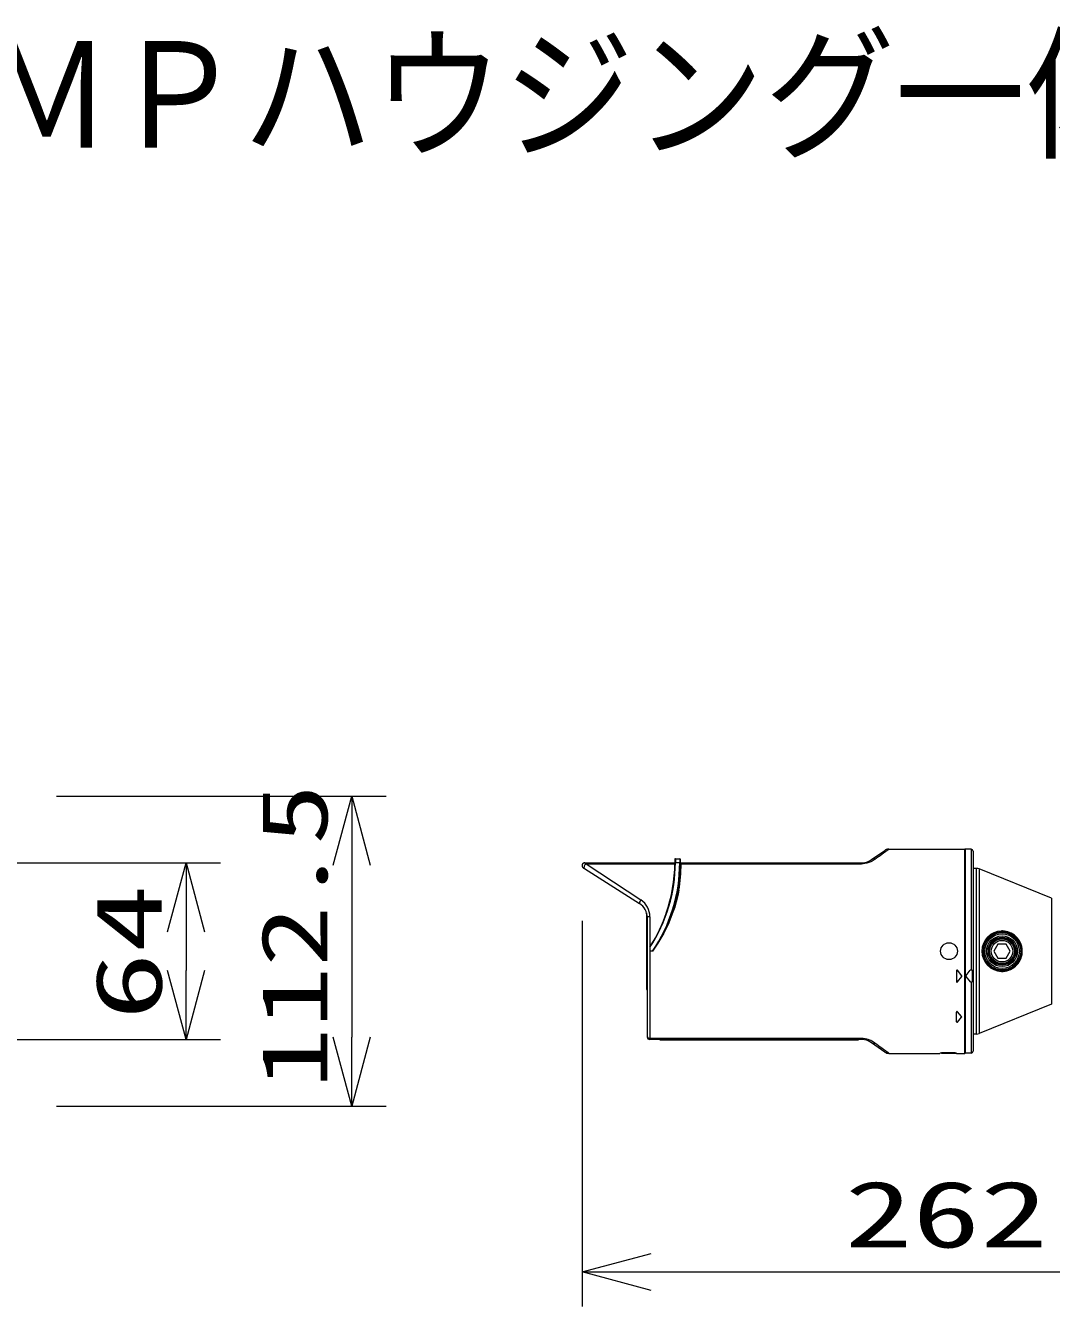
# Model space of a CAD drawing. Units: millimetres on the paper. Extents: x -64 to 63, y -58 to 59.
# Drawn here: x -21.73 to 15.42, y 12.82 to 59.21 of the extents above; entities that cross this region are included whole.
import ezdxf
from ezdxf.enums import TextEntityAlignment as Align

# ---------------------------------------------------------------- set-up
doc = ezdxf.new("R2010")
doc.units = ezdxf.units.MM
doc.layers.add('0-0_MOJI1', color=7, linetype='Continuous')
for name, color, linetype, lineweight in [('0-2_GAIKEI', 4, 'Continuous', 9), ('0-3_SUNPO', 7, 'Continuous', 9), ('0-4_0', 7, 'Continuous', 9)]:
    doc.layers.add(name, color=color, linetype=linetype, lineweight=lineweight)
doc.styles.add('ＭＳ ゴシック', font='')
doc.styles.get('ＭＳ ゴシック').set_extended_font_data('MS Gothic')

# ---------------------------------------------------------------- blocks, each defined once
blk = doc.blocks.new('_Open30')
at = {"layer": '0-4_0'}
blk.add_line((0, 0), (-1, 0), dxfattribs=at)
blk.add_lwpolyline([(-1, 0.2679), (0, 0), (-1, -0.2679)], dxfattribs=at)

msp = doc.modelspace()

# ---------------------------------------------------------------- linework, layer by layer
at = {"layer": '0-2_GAIKEI', "color": 7}
for p, q in [((8.911, 29.002), (9.318, 29.287)), ((9.318, 29.287), (9.386, 29.334)), ((9.536, 29.384), (12.283, 29.384)), ((12.283, 21.984), (12.283, 29.384)), ((12.284, 29.363), (12.284, 22.006)), ((12.514, 29.376), (12.305, 29.384)), ((12.584, 29.304), (12.584, 22.064)), ((-1.473, 28.884), (1.783, 28.884)), ((1.783, 29.013), (1.783, 28.884)), ((1.805, 29.034), (1.962, 29.034)), ((1.983, 29.013), (1.983, 28.884)), ((2.013, 28.884), (8.539, 28.884)), ((-1.52, 28.696), (-1.533, 28.704)), ((-1.52, 28.696), (-1.486, 28.674)), ((-1.485, 28.674), (0.506, 27.407)), ((12.703, 28.684), (12.584, 28.684)), ((15.421, 27.606), (12.801, 28.665)), ((0.783, 26.907), (0.783, 23.093)), ((0.783, 26.9), (0.783, 22.584)), ((15.421, 23.762), (12.801, 22.703)), ((8.539, 22.484), (0.883, 22.484)), ((9.393, 22.03), (8.911, 22.367)), ((12.703, 22.684), (12.584, 22.684)), ((9.536, 21.984), (11.383, 21.984)), ((11.433, 21.985), (11.383, 21.984)), ((11.933, 21.985), (11.433, 21.985)), ((11.933, 21.985), (11.983, 21.984)), ((11.983, 21.984), (12.283, 21.984)), ((12.514, 21.992), (12.305, 21.985))]:
    msp.add_line(p, q, dxfattribs=at)
at = {"layer": '0-2_GAIKEI'}
for p, q in [((12.305, 29.384), (12.305, 25.684)), ((12.514, 29.376), (12.514, 25.013)), ((-1.473, 28.884), (-1.432, 28.844)), ((-1.432, 28.844), (-1.432, 28.843)), ((-1.432, 28.844), (1.783, 28.844)), ((-1.432, 28.843), (0.559, 27.541)), ((1.783, 28.879), (1.783, 28.884)), ((1.805, 29.034), (1.805, 28.902)), ((1.805, 28.896), (1.805, 28.902)), ((1.805, 28.896), (1.962, 28.896)), ((1.962, 29.034), (1.962, 28.902)), ((1.962, 28.896), (1.962, 28.902)), ((1.983, 28.879), (1.983, 28.884)), ((2.013, 28.884), (2.013, 28.857)), ((2.013, 28.844), (2.013, 28.857)), ((2.013, 28.844), (8.539, 28.844)), ((2.013, 28.843), (2.013, 28.844)), ((8.539, 28.884), (8.539, 28.844)), ((-1.486, 28.674), (-1.485, 28.674)), ((12.703, 28.684), (12.703, 22.684)), ((12.801, 28.665), (12.801, 22.703)), ((15.421, 27.606), (15.421, 23.762)), ((0.753, 27.053), (0.753, 24.316)), ((0.783, 26.926), (0.783, 24.286)), ((0.883, 26.934), (0.883, 22.484)), ((0.753, 26.784), (0.783, 26.784)), ((0.973, 25.684), (0.883, 25.684)), ((12.305, 25.684), (12.305, 21.985)), ((13.485, 25.941), (13.337, 25.684)), ((13.337, 25.684), (13.485, 25.427)), ((13.782, 25.941), (13.485, 25.941)), ((13.93, 25.684), (13.782, 25.941)), ((13.782, 25.427), (13.93, 25.684)), ((13.485, 25.427), (13.782, 25.427)), ((11.983, 24.979), (11.982, 24.587)), ((11.983, 24.979), (11.982, 24.588)), ((11.983, 24.979), (11.983, 24.979)), ((12.018, 24.575), (12.175, 24.772)), ((12.018, 24.575), (12.175, 24.772)), ((12.175, 24.797), (12.019, 24.991)), ((12.175, 24.797), (12.019, 24.991)), ((12.019, 24.991), (12.019, 24.991)), ((12.175, 24.797), (12.175, 24.797)), ((12.175, 24.772), (12.175, 24.772)), ((12.332, 24.806), (12.486, 25)), ((12.332, 24.806), (12.332, 24.806)), ((12.487, 24.57), (12.332, 24.763)), ((12.549, 24.977), (12.547, 24.591)), ((12.549, 24.977), (12.547, 24.591)), ((12.547, 24.591), (12.547, 24.591)), ((12.549, 24.977), (12.549, 24.977)), ((0.753, 24.584), (0.783, 24.584)), ((11.982, 24.587), (11.982, 24.588)), ((12.018, 24.575), (12.018, 24.575)), ((12.487, 24.571), (12.487, 24.57)), ((12.514, 24.558), (12.514, 21.992)), ((11.983, 23.131), (11.983, 23.479)), ((11.983, 23.479), (11.983, 23.479)), ((11.983, 23.131), (11.983, 23.479)), ((12.018, 23.492), (12.019, 23.492)), ((12.172, 23.318), (12.018, 23.492)), ((12.018, 23.118), (12.172, 23.292)), ((12.172, 23.318), (12.019, 23.492)), ((12.019, 23.118), (12.172, 23.292)), ((12.172, 23.318), (12.172, 23.318)), ((12.172, 23.292), (12.172, 23.292)), ((11.983, 23.131), (11.983, 23.131)), ((12.018, 23.118), (12.019, 23.118)), ((8.539, 22.525), (0.883, 22.525)), ((1.241, 22.484), (1.241, 22.474)), ((1.241, 22.474), (8.441, 22.474)), ((1.341, 22.484), (1.341, 22.474)), ((8.341, 22.484), (8.341, 22.474)), ((8.441, 22.484), (8.441, 22.474)), ((8.539, 22.525), (8.539, 22.484)), ((11.939, 21.997), (11.439, 21.997)), ((11.439, 21.997), (11.439, 21.99)), ((11.439, 21.99), (11.939, 21.99)), ((11.939, 21.997), (11.939, 21.99))]:
    msp.add_line(p, q, dxfattribs=at)
at = {"layer": '0-2_GAIKEI', "color": 7}
msp.add_lwpolyline([(9.536, 29.384), (9.511, 29.383), (9.486, 29.379), (9.461, 29.373), (9.433, 29.362), (9.418, 29.354), (9.386, 29.334)], dxfattribs=at)
at = {"layer": '0-2_GAIKEI'}
for points in [[(9.03, 29.019), (8.999, 28.994), (8.965, 28.97), (8.928, 28.947), (8.887, 28.926), (8.851, 28.909), (8.813, 28.893), (8.774, 28.88), (8.734, 28.868), (8.671, 28.855), (8.605, 28.847), (8.539, 28.844)], [(9.03, 29.019), (9.001, 29.024), (8.973, 29.024), (8.946, 29.019), (8.921, 29.008), (8.911, 29.002)], [(1.9, 27.912), (1.873, 27.772), (1.842, 27.628), (1.806, 27.483), (1.753, 27.294), (1.693, 27.104), (1.624, 26.914), (1.547, 26.724), (1.463, 26.534), (1.372, 26.347), (1.292, 26.197), (1.207, 26.049), (1.118, 25.903), (1.047, 25.793), (0.973, 25.684)], [(1.929, 27.889), (1.903, 27.751), (1.871, 27.61), (1.834, 27.467), (1.779, 27.281), (1.716, 27.092), (1.644, 26.904), (1.565, 26.715), (1.478, 26.527), (1.383, 26.341), (1.279, 26.155), (1.168, 25.973), (1.05, 25.794), (0.973, 25.684)], [(1.472, 27.06), (1.427, 26.938), (1.363, 26.773), (1.293, 26.608), (1.218, 26.444), (1.142, 26.29), (1.061, 26.138), (0.974, 25.987), (0.883, 25.839)], [(13.634, 26.379), (13.569, 26.375), (13.506, 26.365), (13.444, 26.349), (13.383, 26.328), (13.325, 26.3), (13.269, 26.268), (13.214, 26.228), (13.162, 26.183), (13.115, 26.132), (13.072, 26.075), (13.035, 26.014), (13.007, 25.956), (12.985, 25.895), (12.968, 25.831), (12.957, 25.766), (12.953, 25.716), (12.953, 25.665), (12.956, 25.615), (12.961, 25.577), (12.967, 25.54), (12.976, 25.504), (12.987, 25.468), (13.007, 25.413), (13.032, 25.361), (13.061, 25.311), (13.093, 25.265), (13.116, 25.235), (13.141, 25.208), (13.194, 25.157), (13.248, 25.115), (13.306, 25.079), (13.366, 25.048), (13.429, 25.024), (13.493, 25.006), (13.563, 24.995), (13.634, 24.99), (13.702, 24.992), (13.769, 25.001), (13.837, 25.017)], [(13.615, 24.952), (13.681, 24.954), (13.747, 24.961), (13.813, 24.974), (13.878, 24.994), (13.943, 25.02), (14.007, 25.053), (14.066, 25.092), (14.122, 25.137), (14.174, 25.188), (14.22, 25.242), (14.26, 25.3), (14.294, 25.362), (14.322, 25.427), (14.344, 25.494), (14.36, 25.566), (14.368, 25.639), (14.369, 25.713), (14.362, 25.786), (14.348, 25.858), (14.327, 25.929), (14.301, 25.993), (14.268, 26.055), (14.23, 26.113), (14.186, 26.167), (14.138, 26.218), (14.084, 26.263), (14.028, 26.303), (13.969, 26.336), (13.909, 26.363), (13.846, 26.385), (13.782, 26.401), (13.718, 26.412), (13.654, 26.416), (13.615, 26.416)], [(13.837, 25.017), (13.902, 25.04), (13.966, 25.07), (14.021, 25.103), (14.074, 25.141), (14.123, 25.183), (14.167, 25.231), (14.21, 25.285), (14.246, 25.344), (14.277, 25.406), (14.301, 25.47), (14.319, 25.537), (14.33, 25.605), (14.335, 25.674), (14.332, 25.743), (14.323, 25.812), (14.307, 25.879), (14.285, 25.943), (14.257, 26.005), (14.223, 26.064), (14.183, 26.119), (14.138, 26.17), (14.089, 26.216), (14.035, 26.257), (13.98, 26.291), (13.922, 26.32), (13.863, 26.343), (13.802, 26.361), (13.74, 26.372), (13.677, 26.378), (13.634, 26.379)], [(12.332, 24.806), (12.486, 24.999), (12.486, 25)], [(12.487, 24.571), (12.332, 24.763), (12.332, 24.763)], [(9.03, 22.35), (8.977, 22.39), (8.914, 22.429), (8.879, 22.447), (8.841, 22.464), (8.789, 22.484), (8.733, 22.501), (8.674, 22.513), (8.607, 22.522), (8.539, 22.525)], [(8.911, 22.367), (8.935, 22.354), (8.961, 22.346), (8.988, 22.344), (9.017, 22.347), (9.03, 22.35)], [(11.439, 21.997), (11.403, 21.995), (11.392, 21.994), (11.39, 21.993), (11.39, 21.993), (11.389, 21.993), (11.389, 21.993)], [(11.439, 21.99), (11.403, 21.991), (11.391, 21.992), (11.39, 21.992), (11.39, 21.992), (11.389, 21.993), (11.389, 21.993)], [(11.939, 21.997), (11.976, 21.995), (11.987, 21.994), (11.989, 21.993), (11.989, 21.993), (11.989, 21.993), (11.989, 21.993), (11.989, 21.993), (11.989, 21.992), (11.988, 21.992), (11.981, 21.991), (11.939, 21.99)]]:
    msp.add_lwpolyline(points, dxfattribs=at)
for centre, radius in [((11.713, 25.684), 0.305), ((13.634, 25.684), 0.677), ((13.634, 25.684), 0.627), ((13.634, 25.684), 0.558), ((13.634, 25.684), 0.508), ((13.634, 25.684), 0.487), ((13.634, 25.684), 0.45), ((13.634, 25.684), 0.39)]:
    msp.add_circle(centre, radius, dxfattribs=at)
for centre, radius, start, end in [((-119.798, 207.915), 220.455, 305.7588, 305.921), ((-3.735, 28.893), 5.54, 326.4832, 0.0403), ((-3.734, 28.892), 5.697, 325.7303, 0.0449), ((-3.709, 28.884), 5.493, 340.6068, 359.9489), ((-3.709, 28.884), 5.693, 350.1691, 359.9504), ((-3.619, 28.859), 5.632, 350.09, 359.8449), ((0.783, 27.053), 0.03, 144.5051, 180), ((13.634, 25.684), 0.732, 91.5173, 268.4822), ((12.003, 24.979), 0.02, 38.8135, 180), ((12.003, 24.978), 0.02, 38.8129, 180), ((12.159, 24.784), 0.02, 321.515, 38.8268), ((12.159, 24.784), 0.02, 321.5143, 38.8261), ((12.359, 24.784), 0.0349, 141.5086, 218.8835), ((12.359, 24.784), 0.0344, 141.533, 218.862), ((12.514, 24.977), 0.0356, 90, 141.4647), ((12.514, 24.977), 0.0352, 0, 141.489), ((12.514, 24.592), 0.0335, 218.9075, 0), ((12.513, 24.978), 0.0355, 0, 90), ((12.513, 24.591), 0.0338, 270, 0), ((0.783, 24.316), 0.03, 180, 270), ((12.002, 24.587), 0.0199, 180, 321.6308), ((12.002, 24.587), 0.0199, 180, 321.6294), ((12.514, 24.592), 0.0339, 218.9298, 270), ((12.003, 23.479), 0.0202, 41.4356, 180), ((12.003, 23.479), 0.02, 41.4342, 180), ((12.157, 23.305), 0.0202, 318.5686, 41.4336), ((12.157, 23.305), 0.02, 318.5671, 41.4323), ((12.003, 23.131), 0.0202, 180, 318.5695), ((12.003, 23.131), 0.02, 180, 318.5655), ((-120.847, -157.999), 222.248, 54.07972, 54.24061)]:
    msp.add_arc(centre, radius, start, end, dxfattribs=at)
at = {"layer": '0-2_GAIKEI', "color": 7}
for centre, radius, start, end in [((12.304, 29.363), 0.0209, 90, 180), ((12.512, 29.304), 0.072, 0, 88), ((-1.473, 28.784), 0.1, 90, 233.0818), ((1.805, 29.013), 0.0212, 90, 180), ((1.962, 29.013), 0.0212, 0, 90), ((2.013, 28.914), 0.03, 180, 270), ((8.539, 29.534), 0.65, 270, 275.1311), ((8.539, 29.534), 0.65, 275.1311, 305.0058), ((12.703, 28.422), 0.262, 68, 90), ((0.183, 26.9), 0.6, 0, 57.5288), ((0.833, 23.093), 0.05, 180, 181.8935), ((0.883, 22.584), 0.1, 180, 270), ((8.539, 21.834), 0.65, 79.8529, 90), ((8.539, 21.834), 0.65, 54.9987, 79.8529), ((12.703, 22.946), 0.262, 270, 292), ((9.537, 22.235), 0.251, 235.0479, 270), ((12.304, 22.006), 0.0209, 180, 270), ((12.512, 22.064), 0.072, 272, 0)]:
    msp.add_arc(centre, radius, start, end, dxfattribs=at)
at = {"layer": '0-2_GAIKEI'}
for centre, major_axis, ratio, start_param, end_param in [((-1.432, 28.758), (-0.0537, -0.0844), 0.661009, 3.907997, 6.283185), ((1.805, 28.884), (0.0212, 0), 0.810269, 1.570796, 3.141593), ((1.805, 28.879), (0.0212, 0), 0.80303, 1.571512, 3.141591), ((1.962, 28.884), (0.0212, 0), 0.81027, 6.283185, 7.853981), ((1.962, 28.879), (0.0212, 0), 0.803034, 6.283177, 7.854669), ((2.013, 28.884), (0.03, 0), 0.902439, 3.141593, 4.712389), ((2.013, 28.869), (0.03, 0), 0.853907, 3.141593, 4.714615), ((1.929, 27.907), (0.0296, -0.0051), 0.590268, 3.141593, 4.81432), ((0.559, 27.491), (-0.0537, -0.0844), 0.297401, 4.275206, 6.283185), ((0.183, 26.934), (0, -0.719), 0.972963, 1.570521, 2.574613), ((0.883, 26.9), (0.1, 0), 0.337802, 1.570797, 3.141593), ((0.833, 23.316), (-0.05, 0), 0.766355, 6.283185, 6.313184), ((0.883, 22.61), (0.1, 0), 0.853908, 3.141593, 4.712389)]:
    msp.add_ellipse(centre, major_axis=major_axis, ratio=ratio, start_param=start_param, end_param=end_param, dxfattribs=at)
at = {"layer": '0-3_SUNPO'}
for p, q in [((-20.614, 31.301), (-8.664, 31.301)), ((-23.466, 28.884), (-14.664, 28.884)), ((-9.914, 28.801), (-9.914, 22.568)), ((-1.573, 26.784), (-1.573, 12.818)), ((-15.914, 26.384), (-15.914, 24.984)), ((-23.749, 22.484), (-14.664, 22.484)), ((-20.614, 20.068), (-8.664, 20.068)), ((0.927, 14.068), (22.084, 14.068))]:
    msp.add_line(p, q, dxfattribs=at)

# ---------------------------------------------------------------- block references
at = {"layer": '0-3_SUNPO', "xscale": 2.5, "yscale": 2.5}
for p, rotation in [((-9.914, 31.301), 90), ((-15.914, 28.884), 90), ((-15.914, 22.484), 270), ((-9.914, 20.068), 270), ((-1.573, 14.068), 180)]:
    msp.add_blockref('_Open30', p, dxfattribs=dict(at, rotation=rotation))

# ---------------------------------------------------------------- texts
at = {"layer": '0-0_MOJI1', "style": 'ＭＳ ゴシック', "width": 0.9}
msp.add_text('屋外４ＭＰハウジング一体型ＮＷカメラ', height=3.849, dxfattribs=at).set_placement((-37.5, 53.642), align=Align.BOTTOM_LEFT)
at = {"layer": '0-3_SUNPO', "style": 'ＭＳ ゴシック'}
for s, width, p in [('112.5', 1.35, (-10.076, 20.702)), ('64', 1.5, (-16.076, 23.184))]:
    msp.add_text(s, height=2.405, rotation=90, dxfattribs=dict(at, width=width)).set_placement(p, align=Align.BOTTOM_LEFT)
at = {"layer": '0-3_SUNPO', "style": 'ＭＳ ゴシック', "width": 1.5}
msp.add_text('262', height=2.405, dxfattribs=at).set_placement((7.934, 14.231), align=Align.BOTTOM_LEFT)

doc.saveas('drawing.dxf')
